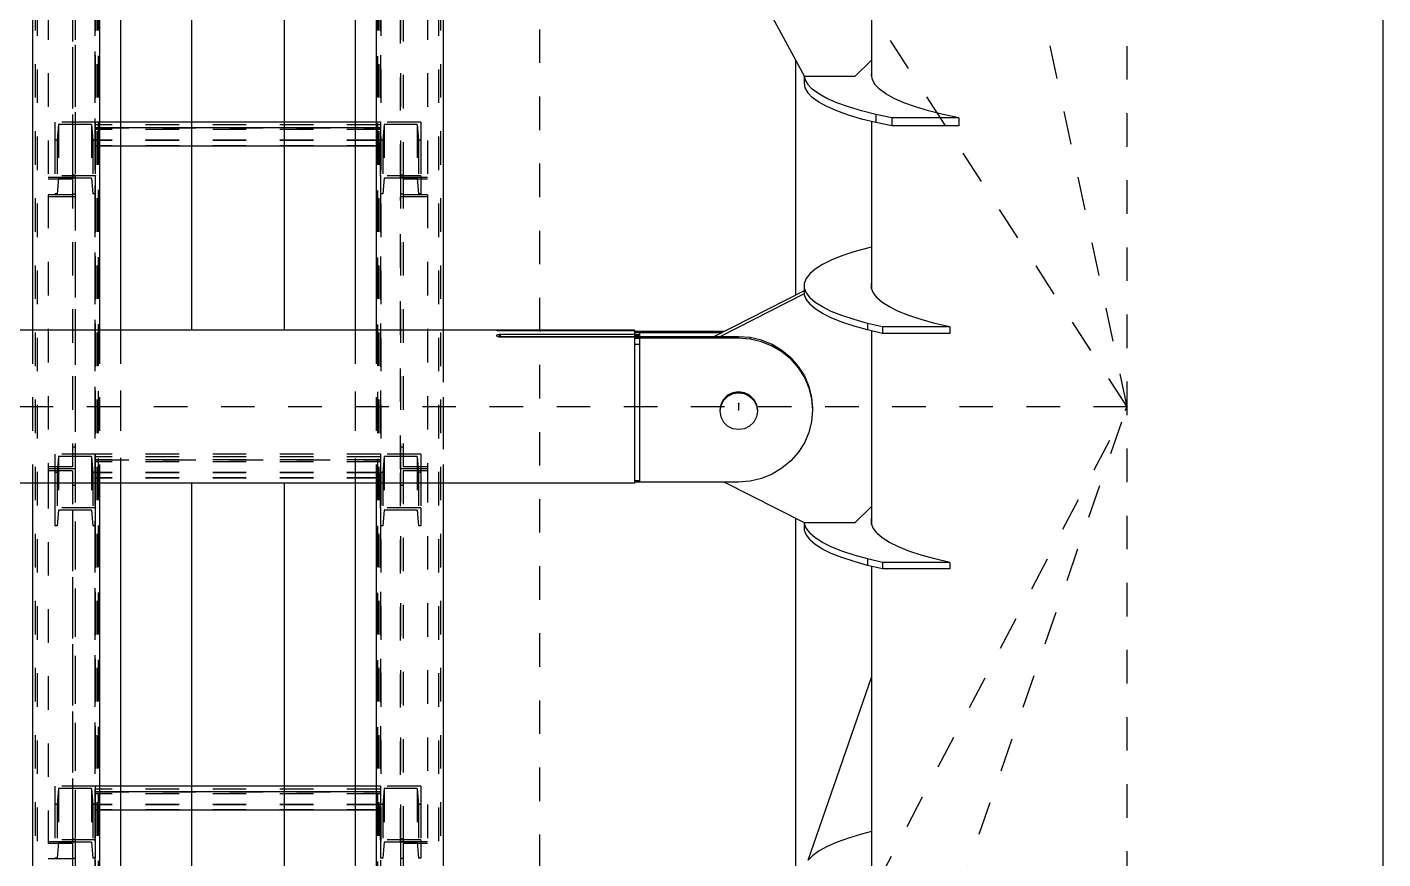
# Model space of a CAD drawing. Header units: millimetres. Extents: x 149919 to 150445, y 136651 to 136866.
# Drawn here: x 150262.235 to 150266.275, y 136675.228 to 136677.707 of the extents above; entities that cross this region are included whole.
import ezdxf

# ---------------------------------------------------------------- set-up
doc = ezdxf.new("R2010")
doc.units = ezdxf.units.MM
doc.header["$LTSCALE"] = 0.25
for name, pattern in [('CENTER', [50.8, 31.75, -6.35, 6.35, -6.35]), ('XKITLINE00', [0]), ('XKITLINE02', [4, 2, -2]), ('XKITLINE03', [6, 3, -1, 1, -1])]:
    doc.linetypes.add(name, pattern=pattern)

# ---------------------------------------------------------------- blocks, each defined once
blk = doc.blocks.new('çatıı')
at = {"color": 8, "linetype": 'CENTER'}
for p, q in [((12370, 2357.78), (12370, 3985.69)), ((12370, 2620.27), (11840, 3440.27)), ((12370, 2620.27), (12195, 3440.27)), ((12195, 1442.74), (12195, 3096.7)), ((11840, 1609.57), (12370, 2620.27)), ((12370, 2620.27), (11840, 2620.27)), ((12195, 2114.92), (12370, 2620.27)), ((12254.2, 2621.28), (12254.2, 2619.27))]:
    blk.add_line(p, q, dxfattribs=at)
at = {"color": 8, "linetype": 'XKITLINE00'}
for p, q in [((12446.2, 3985.69), (12446.2, 2357.78)), ((12091.2, 3009.59), (12091.2, 2643.09)), ((12118.8, 2966.89), (12118.8, 2643.09)), ((12293.8, 2810.08), (12293.8, 2723.54)), ((12242.72, 2776.6), (12273.8, 2718.67)), ((12271.2, 2723.51), (12271.2, 2653.52)), ((12293.8, 2723.54), (12288.8, 2718.67)), ((12293.8, 2723.54), (12293.8, 2718.7)), ((12293.8, 2719.75), (12293.7, 2719.22)), ((12293.7, 2719.22), (12293.97, 2717.77)), ((12273.7, 2718.85), (12273.7, 2716.79)), ((12273.7, 2716.79), (12273.97, 2715.33)), ((12288.8, 2718.67), (12273.8, 2718.67)), ((12273.8, 2718.67), (12273.97, 2717.77)), ((12273.97, 2717.77), (12274.8, 2716.33)), ((12273.97, 2715.33), (12274.8, 2713.89)), ((12274.8, 2716.33), (12276.18, 2714.91)), ((12278.1, 2713.52), (12276.18, 2714.91)), ((12293.97, 2717.77), (12294.8, 2716.33)), ((12294.8, 2716.33), (12296.18, 2714.91)), ((12298.1, 2713.52), (12296.18, 2714.91)), ((12274.8, 2713.89), (12276.18, 2712.47)), ((12278.1, 2711.09), (12276.18, 2712.47)), ((12280.54, 2712.18), (12278.1, 2713.52)), ((12280.54, 2709.74), (12278.1, 2711.09)), ((12283.48, 2710.88), (12280.54, 2712.18)), ((12286.91, 2709.65), (12283.48, 2710.88)), ((12300.54, 2712.18), (12298.1, 2713.52)), ((12303.48, 2710.88), (12300.54, 2712.18)), ((12306.91, 2709.65), (12303.48, 2710.88)), ((12283.48, 2708.44), (12280.54, 2709.74)), ((12286.91, 2707.21), (12283.48, 2708.44)), ((12290.8, 2708.48), (12286.91, 2709.65)), ((12290.8, 2706.04), (12286.91, 2707.21)), ((12295.12, 2707.4), (12290.8, 2708.48)), ((12299.84, 2706.39), (12295.12, 2707.4)), ((12295.12, 2707.4), (12295.12, 2704.96)), ((12310.8, 2708.48), (12306.91, 2709.65)), ((12315.12, 2707.4), (12310.8, 2708.48)), ((12319.84, 2706.39), (12315.12, 2707.4)), ((12295.12, 2704.96), (12290.8, 2706.04)), ((12293.8, 2705.29), (12293.8, 2655.54)), ((12299.84, 2703.96), (12295.12, 2704.96)), ((12319.84, 2706.39), (12299.84, 2706.39)), ((12299.84, 2706.39), (12299.84, 2703.96)), ((12319.84, 2703.96), (12299.84, 2703.96)), ((12319.84, 2706.39), (12319.84, 2703.96)), ((12288.59, 2666.45), (12284.98, 2665.25)), ((12292.65, 2667.57), (12288.59, 2666.45)), ((12293.8, 2667.84), (12292.65, 2667.57)), ((12279.17, 2662.68), (12277.03, 2661.32)), ((12281.83, 2663.99), (12279.17, 2662.68)), ((12284.98, 2665.25), (12281.83, 2663.99)), ((12274.31, 2658.5), (12273.76, 2657.06)), ((12275.4, 2659.92), (12274.31, 2658.5)), ((12277.03, 2661.32), (12275.4, 2659.92)), ((12273.76, 2654.82), (12246.83, 2641.16)), ((12273.76, 2657.06), (12273.76, 2655.62)), ((12273.76, 2655.62), (12274.31, 2654.18)), ((12273.76, 2655.62), (12273.76, 2653.67)), ((12293.8, 2657.15), (12293.76, 2657.06)), ((12293.76, 2657.06), (12293.76, 2655.62)), ((12293.76, 2655.62), (12294.31, 2654.18)), ((12273.76, 2653.93), (12248.59, 2641.16)), ((12273.76, 2653.67), (12274.31, 2652.23)), ((12274.31, 2654.18), (12275.4, 2652.76)), ((12274.31, 2652.23), (12275.4, 2650.81)), ((12277.03, 2651.37), (12275.4, 2652.76)), ((12277.03, 2649.42), (12275.4, 2650.81)), ((12279.18, 2650.01), (12277.03, 2651.37)), ((12294.31, 2654.18), (12295.4, 2652.76)), ((12297.03, 2651.37), (12295.4, 2652.76)), ((12299.18, 2650.01), (12297.03, 2651.37)), ((12279.18, 2648.06), (12277.03, 2649.42)), ((12281.84, 2648.69), (12279.18, 2650.01)), ((12281.84, 2646.74), (12279.18, 2648.06)), ((12284.98, 2647.43), (12281.84, 2648.69)), ((12284.98, 2645.48), (12281.84, 2646.74)), ((12288.6, 2646.24), (12284.98, 2647.43)), ((12292.65, 2645.11), (12288.6, 2646.24)), ((12301.84, 2648.69), (12299.18, 2650.01)), ((12304.98, 2647.43), (12301.84, 2648.69)), ((12308.6, 2646.24), (12304.98, 2647.43)), ((12312.65, 2645.11), (12308.6, 2646.24)), ((12182.19, 2643.09), (12027.8, 2643.09)), ((12182.19, 2643.09), (12182.11, 2643.05)), ((12182.11, 2643.05), (12182.11, 2643.01)), ((12182.19, 2642.97), (12182.11, 2643.01)), ((12182.36, 2643.08), (12182.19, 2643.09)), ((12182.36, 2642.93), (12182.19, 2642.97)), ((12182.6, 2643.08), (12182.36, 2643.08)), ((12182.6, 2642.9), (12182.36, 2642.93)), ((12182.89, 2643.07), (12182.6, 2643.08)), ((12182.89, 2642.88), (12182.6, 2642.9)), ((12182.89, 2643.07), (12182.89, 2642.88)), ((12183.2, 2643.07), (12182.89, 2643.07)), ((12183.2, 2642.88), (12182.89, 2642.88)), ((12183.2, 2643.07), (12183.2, 2642.88)), ((12223.2, 2643.07), (12183.2, 2643.07)), ((12223.2, 2642.88), (12183.2, 2642.88)), ((12223.2, 2643.07), (12223.2, 2642.88)), ((12223.2, 2642.88), (12223.2, 2642.55)), ((12249.91, 2642.72), (12223.2, 2642.72)), ((12223.2, 2642.55), (12223.2, 2641.81)), ((12224.7, 2642.47), (12223.2, 2642.47)), ((12224.7, 2642.3), (12223.2, 2642.3)), ((12224.7, 2642.47), (12224.7, 2642.3)), ((12224.7, 2642.3), (12224.7, 2642.06)), ((12249.03, 2642.28), (12224.7, 2642.28)), ((12288.6, 2644.29), (12284.98, 2645.48)), ((12292.65, 2643.16), (12288.6, 2644.29)), ((12297.12, 2644.07), (12292.65, 2645.11)), ((12292.65, 2645.11), (12292.65, 2643.16)), ((12297.12, 2642.12), (12292.65, 2643.16)), ((12293.8, 2642.9), (12293.8, 2590.58)), ((12317.12, 2644.07), (12297.12, 2644.07)), ((12297.12, 2644.07), (12297.12, 2642.12)), ((12317.12, 2642.12), (12297.12, 2642.12)), ((12317.12, 2644.07), (12312.65, 2645.11)), ((12317.12, 2644.07), (12317.12, 2642.12)), ((12182.19, 2641.61), (12182.11, 2641.52)), ((12182.11, 2641.52), (12182.11, 2641.42)), ((12182.11, 2641.42), (12182.19, 2641.32)), ((12182.36, 2641.69), (12182.19, 2641.61)), ((12182.36, 2641.2), (12182.19, 2641.32)), ((12182.6, 2641.75), (12182.36, 2641.69)), ((12182.6, 2641.1), (12182.36, 2641.2)), ((12182.89, 2641.79), (12182.6, 2641.75)), ((12182.89, 2641.04), (12182.6, 2641.1)), ((12183.2, 2641.81), (12182.89, 2641.79)), ((12182.89, 2641.79), (12182.89, 2641.04)), ((12183.2, 2641.02), (12182.89, 2641.04)), ((12183.2, 2641.81), (12183.2, 2641.16)), ((12223.2, 2641.81), (12183.2, 2641.81)), ((12183.2, 2641.16), (12183.2, 2641.02)), ((12254.2, 2641.16), (12183.2, 2641.16)), ((12223.2, 2641.02), (12183.2, 2641.02)), ((12223.2, 2641.81), (12223.2, 2641.16)), ((12224.7, 2641.76), (12223.2, 2641.76)), ((12223.2, 2641.4), (12223.2, 2641.16)), ((12224.7, 2641.4), (12223.2, 2641.4)), ((12223.2, 2641.02), (12223.2, 2639.46)), ((12254.2, 2640.72), (12223.2, 2640.71)), ((12224.7, 2640.57), (12223.2, 2640.57)), ((12223.2, 2639.46), (12223.2, 2637.01)), ((12224.7, 2638.81), (12223.2, 2638.81)), ((12224.7, 2642.06), (12224.7, 2641.4)), ((12224.7, 2641.4), (12224.7, 2641.16)), ((12224.7, 2640.57), (12224.7, 2638.81)), ((12224.7, 2638.81), (12224.7, 2636.58)), ((12254.2, 2641.16), (12254.2, 2640.72)), ((12257.64, 2640.9), (12254.2, 2641.16)), ((12257.64, 2640.45), (12254.2, 2640.72)), ((12257.64, 2640.9), (12257.64, 2640.45)), ((12260.99, 2640.11), (12257.64, 2640.9)), ((12260.99, 2639.67), (12257.64, 2640.45)), ((12264.18, 2638.82), (12260.99, 2640.11)), ((12264.18, 2638.38), (12260.99, 2639.67)), ((12267.13, 2637.07), (12264.18, 2638.82)), ((12267.13, 2636.62), (12264.18, 2638.38)), ((12223.2, 2637.01), (12223.2, 2634.06)), ((12223.2, 2634.06), (12223.2, 2630.69)), ((12224.7, 2636.58), (12224.7, 2633.93)), ((12269.75, 2634.88), (12267.13, 2637.07)), ((12269.75, 2634.43), (12267.13, 2636.62)), ((12269.75, 2634.88), (12271.99, 2632.32)), ((12269.75, 2634.43), (12271.99, 2631.88)), ((12223.2, 2630.69), (12223.2, 2627)), ((12224.7, 2633.93), (12224.7, 2630.93)), ((12224.7, 2630.93), (12224.7, 2627.65)), ((12271.99, 2632.32), (12273.8, 2629.45)), ((12271.99, 2631.88), (12273.8, 2629.01)), ((12223.2, 2627), (12223.2, 2623.1)), ((12224.7, 2627.65), (12224.7, 2624.19)), ((12273.8, 2629.45), (12275.12, 2626.34)), ((12273.8, 2629.01), (12275.12, 2625.9)), ((12275.12, 2626.34), (12275.92, 2623.07)), ((12223.2, 2623.1), (12223.2, 2619.12)), ((12224.7, 2624.19), (12224.7, 2620.62)), ((12249.67, 2622.48), (12248.87, 2620.96)), ((12249.67, 2622.3), (12248.87, 2620.78)), ((12249.67, 2622.3), (12248.87, 2620.78)), ((12249.67, 2622.12), (12248.87, 2620.6)), ((12250.9, 2623.69), (12249.67, 2622.48)), ((12250.9, 2623.51), (12249.67, 2622.3)), ((12250.9, 2623.51), (12249.67, 2622.3)), ((12250.9, 2623.33), (12249.67, 2622.12)), ((12252.47, 2624.46), (12250.9, 2623.69)), ((12252.47, 2624.28), (12250.9, 2623.51)), ((12252.47, 2624.28), (12250.9, 2623.51)), ((12252.47, 2624.1), (12250.9, 2623.33)), ((12254.2, 2624.73), (12252.47, 2624.46)), ((12254.2, 2624.55), (12252.47, 2624.28)), ((12254.2, 2624.55), (12252.47, 2624.28)), ((12254.2, 2624.37), (12252.47, 2624.1)), ((12254.2, 2624.73), (12254.2, 2624.55)), ((12255.93, 2624.46), (12254.2, 2624.73)), ((12255.93, 2624.28), (12254.2, 2624.55)), ((12255.93, 2624.28), (12254.2, 2624.55)), ((12254.2, 2624.55), (12254.2, 2624.37)), ((12255.93, 2624.1), (12254.2, 2624.37)), ((12257.49, 2623.69), (12255.93, 2624.46)), ((12257.49, 2623.51), (12255.93, 2624.28)), ((12257.49, 2623.51), (12255.93, 2624.28)), ((12257.49, 2623.33), (12255.93, 2624.1)), ((12258.73, 2622.48), (12257.49, 2623.69)), ((12258.73, 2622.3), (12257.49, 2623.51)), ((12258.73, 2622.3), (12257.49, 2623.51)), ((12258.73, 2622.12), (12257.49, 2623.33)), ((12258.73, 2622.48), (12259.52, 2620.96)), ((12258.73, 2622.3), (12259.52, 2620.78)), ((12258.73, 2622.3), (12259.52, 2620.78)), ((12258.73, 2622.12), (12259.52, 2620.6)), ((12275.12, 2625.9), (12275.92, 2622.62)), ((12275.92, 2623.07), (12276.2, 2619.72)), ((12275.92, 2622.62), (12276.2, 2619.27)), ((12223.2, 2619.12), (12223.2, 2615.18)), ((12224.7, 2620.62), (12224.7, 2617.05)), ((12248.87, 2620.96), (12248.6, 2619.27)), ((12248.87, 2620.78), (12248.6, 2619.09)), ((12248.87, 2620.78), (12248.6, 2619.09)), ((12248.87, 2620.6), (12248.6, 2618.91)), ((12248.6, 2619.27), (12248.6, 2619.09)), ((12248.6, 2619.09), (12248.6, 2618.91)), ((12248.6, 2618.91), (12248.87, 2617.23)), ((12259.52, 2620.96), (12259.8, 2619.27)), ((12259.52, 2620.78), (12259.8, 2619.09)), ((12259.52, 2620.78), (12259.8, 2619.09)), ((12259.52, 2620.6), (12259.8, 2618.91)), ((12259.8, 2618.91), (12259.52, 2617.23)), ((12259.8, 2619.27), (12259.8, 2619.09)), ((12259.8, 2619.09), (12259.8, 2618.91)), ((12276.2, 2619.27), (12275.92, 2615.91)), ((12276.2, 2619.72), (12276.2, 2619.27)), ((12223.2, 2615.18), (12223.2, 2611.38)), ((12224.7, 2617.05), (12224.7, 2613.56)), ((12248.87, 2617.23), (12249.67, 2615.7)), ((12250.9, 2614.5), (12249.67, 2615.7)), ((12252.47, 2613.72), (12250.9, 2614.5)), ((12257.49, 2614.5), (12255.93, 2613.72)), ((12258.73, 2615.7), (12257.49, 2614.5)), ((12259.52, 2617.23), (12258.73, 2615.7)), ((12275.92, 2615.91), (12275.12, 2612.64)), ((12223.2, 2611.38), (12223.2, 2607.86)), ((12224.7, 2613.56), (12224.7, 2610.24)), ((12224.7, 2610.24), (12224.7, 2607.18)), ((12254.2, 2613.45), (12252.47, 2613.72)), ((12255.93, 2613.72), (12254.2, 2613.45)), ((12275.12, 2612.64), (12273.8, 2609.53)), ((12223.2, 2607.86), (12223.2, 2604.72)), ((12224.7, 2607.18), (12224.7, 2604.45)), ((12271.99, 2606.66), (12269.75, 2604.11)), ((12273.8, 2609.53), (12271.99, 2606.66)), ((12223.2, 2604.72), (12223.2, 2602.05)), ((12223.2, 2602.05), (12223.2, 2599.93)), ((12224.7, 2604.45), (12224.7, 2602.13)), ((12224.7, 2602.13), (12224.7, 2600.28)), ((12267.13, 2601.92), (12264.18, 2600.16)), ((12269.75, 2604.11), (12267.13, 2601.92)), ((12223.2, 2599.93), (12223.2, 2598.43)), ((12223.2, 2598.43), (12223.2, 2597.6)), ((12224.7, 2598.15), (12223.2, 2598.15)), ((12224.7, 2597.93), (12223.2, 2597.93)), ((12254.2, 2597.82), (12223.2, 2597.82)), ((12224.7, 2600.28), (12224.7, 2598.94)), ((12224.7, 2598.94), (12224.7, 2598.15)), ((12224.7, 2598.15), (12224.7, 2597.93)), ((12273.8, 2585.71), (12249.91, 2597.82)), ((12257.64, 2598.09), (12254.2, 2597.82)), ((12260.99, 2598.87), (12257.64, 2598.09)), ((12264.18, 2600.16), (12260.99, 2598.87)), ((12182.19, 2597.45), (12027.8, 2597.45)), ((12091.2, 2597.45), (12091.2, 2137.77)), ((12118.8, 2597.45), (12118.8, 2190.41)), ((12182.36, 2597.46), (12182.19, 2597.45)), ((12182.6, 2597.47), (12182.36, 2597.46)), ((12182.89, 2597.47), (12182.6, 2597.47)), ((12183.2, 2597.48), (12182.89, 2597.47)), ((12223.2, 2597.48), (12183.2, 2597.48)), ((12223.2, 2597.6), (12223.2, 2597.48)), ((12293.8, 2590.58), (12288.8, 2585.71)), ((12293.8, 2590.58), (12293.8, 2585.35)), ((12271.2, 2587.03), (12271.2, 2475.89)), ((12273.76, 2585.73), (12273.76, 2585.43)), ((12288.8, 2585.71), (12273.8, 2585.71)), ((12293.8, 2586.96), (12293.76, 2586.88)), ((12293.76, 2586.88), (12293.76, 2585.44)), ((12273.76, 2585.43), (12273.76, 2583.49)), ((12273.76, 2585.43), (12274.31, 2584)), ((12273.76, 2583.49), (12274.31, 2582.05)), ((12274.31, 2584), (12275.4, 2582.58)), ((12274.31, 2582.05), (12275.4, 2580.63)), ((12277.03, 2581.18), (12275.4, 2582.58)), ((12293.76, 2585.44), (12294.31, 2584)), ((12294.31, 2584), (12295.4, 2582.58)), ((12297.03, 2581.18), (12295.4, 2582.58)), ((12277.03, 2579.23), (12275.4, 2580.63)), ((12279.18, 2579.82), (12277.03, 2581.18)), ((12279.18, 2577.87), (12277.03, 2579.23)), ((12281.84, 2578.51), (12279.18, 2579.82)), ((12281.84, 2576.56), (12279.18, 2577.87)), ((12284.98, 2577.25), (12281.84, 2578.51)), ((12299.18, 2579.82), (12297.03, 2581.18)), ((12301.84, 2578.51), (12299.18, 2579.82)), ((12304.98, 2577.25), (12301.84, 2578.51)), ((12284.98, 2575.3), (12281.84, 2576.56)), ((12288.6, 2576.05), (12284.98, 2577.25)), ((12288.6, 2574.1), (12284.98, 2575.3)), ((12292.65, 2574.93), (12288.6, 2576.05)), ((12292.65, 2572.98), (12288.6, 2574.1)), ((12292.65, 2574.93), (12292.65, 2572.98)), ((12297.12, 2573.89), (12292.65, 2574.93)), ((12297.12, 2573.89), (12297.12, 2571.94)), ((12317.12, 2573.89), (12297.12, 2573.89)), ((12308.6, 2576.05), (12304.98, 2577.25)), ((12312.65, 2574.93), (12308.6, 2576.05)), ((12317.12, 2573.89), (12312.65, 2574.93)), ((12317.12, 2573.89), (12317.12, 2571.94)), ((12297.12, 2571.94), (12292.65, 2572.98)), ((12293.8, 2572.71), (12293.8, 2481.23)), ((12317.12, 2571.94), (12297.12, 2571.94)), ((12293.8, 2539.79), (12274.85, 2485.07)), ((12290.79, 2492.88), (12286.96, 2491.73)), ((12293.8, 2493.64), (12290.79, 2492.88)), ((12280.65, 2489.24), (12278.23, 2487.92)), ((12283.57, 2490.52), (12280.65, 2489.24)), ((12286.96, 2491.73), (12283.57, 2490.52)), ((12276.3, 2486.56), (12274.9, 2485.16)), ((12278.23, 2487.92), (12276.3, 2486.56))]:
    blk.add_line(p, q, dxfattribs=at)
at = {"color": 116, "linetype": 'XKITLINE02', "true_color": 0x136734}
for p, q in [((12062.5, 3025.09), (12062.5, 1776.2)), ((12062.5, 3022.24), (12062.5, 1792.91)), ((12063.35, 3024.89), (12063.35, 1776.01)), ((12063.35, 3022.43), (12063.35, 1773.55)), ((12070, 3025.09), (12070, 1776.08)), ((12140, 3024.82), (12140, 1776.08)), ((12146.65, 3024.77), (12146.65, 1776.01)), ((12146.65, 3022.43), (12146.65, 1773.55)), ((12147.5, 3025.09), (12147.5, 1776.2)), ((12147.5, 3022.24), (12147.5, 1792.91)), ((12044.65, 3002.41), (12044.65, 1798.89)), ((12062.95, 3002.41), (12062.95, 1798.89)), ((12147.05, 3002.41), (12147.05, 1798.89)), ((12165.35, 3002.41), (12165.35, 1798.89)), ((12045.18, 3000.84), (12045.18, 1797.94)), ((12062.42, 3000.84), (12062.42, 1797.94)), ((12147.58, 3000.84), (12147.58, 1797.94)), ((12164.82, 3000.84), (12164.82, 1797.94)), ((12166.2, 2977.62), (12166.2, 1797.82)), ((12048.5, 2799.67), (12048.5, 2688.06)), ((12056.5, 2799.67), (12056.5, 2683.6)), ((12153.5, 2799.67), (12153.5, 2683.6)), ((12161.5, 2799.67), (12161.5, 2688.06)), ((12055.7, 2799.18), (12055.7, 2683.6)), ((12154.3, 2799.18), (12154.3, 2683.6)), ((12056.5, 2788.12), (12056.5, 2688.56)), ((12055.7, 2787.43), (12055.7, 2683.6)), ((12050.5, 2705.13), (12050.5, 2699.69)), ((12062.5, 2705.13), (12050.5, 2705.13)), ((12050.5, 2705.13), (12050.5, 2688.56)), ((12051.56, 2704.44), (12051.18, 2699.69)), ((12061.43, 2704.44), (12051.56, 2704.44)), ((12051.56, 2704.44), (12051.56, 2688.45)), ((12061.43, 2704.44), (12061.82, 2699.69)), ((12061.43, 2704.44), (12061.43, 2688.45)), ((12062.5, 2705.13), (12062.5, 2699.69)), ((12062.5, 2705.13), (12062.5, 2689.15)), ((12062.5, 2705.13), (12062.5, 2697.97)), ((12070, 2705.13), (12062.5, 2705.13)), ((12147.5, 2704.29), (12062.5, 2704.29)), ((12070, 2703.42), (12062.5, 2703.42)), ((12147.5, 2702.88), (12062.5, 2702.88)), ((12147.5, 2705.13), (12140, 2705.13)), ((12147.5, 2703.42), (12140, 2703.42)), ((12147.5, 2705.13), (12147.5, 2689.15)), ((12147.5, 2705.13), (12147.5, 2699.69)), ((12159.5, 2705.13), (12147.5, 2705.13)), ((12147.5, 2705.13), (12147.5, 2697.97)), ((12148.56, 2704.44), (12148.18, 2699.69)), ((12148.56, 2704.44), (12148.56, 2688.45)), ((12158.43, 2704.44), (12148.56, 2704.44)), ((12158.43, 2704.44), (12158.43, 2688.45)), ((12158.43, 2704.44), (12158.82, 2699.69)), ((12159.5, 2705.13), (12159.5, 2689.15)), ((12159.5, 2705.13), (12159.5, 2699.69)), ((12051.18, 2699.69), (12050.5, 2699.69)), ((12050.5, 2699.69), (12050.5, 2683.7)), ((12051.18, 2699.69), (12051.18, 2683.7)), ((12062.5, 2699.69), (12061.82, 2699.69)), ((12061.82, 2699.69), (12061.82, 2683.7)), ((12062.5, 2699.69), (12062.5, 2683.7)), ((12147.5, 2699.69), (12062.5, 2699.69)), ((12147.5, 2699.59), (12062.5, 2699.59)), ((12147.5, 2699.69), (12147.5, 2683.7)), ((12148.18, 2699.69), (12147.5, 2699.69)), ((12148.18, 2699.69), (12148.18, 2683.7)), ((12158.82, 2699.69), (12158.82, 2683.7)), ((12159.5, 2699.69), (12158.82, 2699.69)), ((12159.5, 2699.69), (12159.5, 2683.7)), ((12147.5, 2698.07), (12062.5, 2698.07)), ((12070, 2697.97), (12062.5, 2697.97)), ((12147.5, 2697.97), (12140, 2697.97)), ((12056.5, 2688.56), (12048.5, 2688.56)), ((12055.7, 2688.06), (12048.5, 2688.06)), ((12062.5, 2689.15), (12050.5, 2689.15)), ((12051.56, 2688.45), (12051.18, 2683.7)), ((12061.43, 2688.45), (12051.56, 2688.45)), ((12056.5, 2689.35), (12055.7, 2689.35)), ((12055.7, 2689.35), (12055.7, 2683.46)), ((12055.7, 2689.35), (12055.7, 2602.37)), ((12056.5, 2689.35), (12056.5, 2682.8)), ((12056.5, 2689.35), (12056.5, 2601.72)), ((12061.43, 2688.45), (12061.82, 2683.7)), ((12062.5, 2689.15), (12062.5, 2683.7)), ((12147.5, 2689.15), (12147.5, 2683.7)), ((12159.5, 2689.15), (12147.5, 2689.15)), ((12148.56, 2688.45), (12148.18, 2683.7)), ((12158.43, 2688.45), (12148.56, 2688.45)), ((12153.5, 2689.35), (12153.5, 2601.72)), ((12154.3, 2689.35), (12153.5, 2689.35)), ((12161.5, 2688.56), (12153.5, 2688.56)), ((12154.3, 2689.35), (12154.3, 2602.37)), ((12161.5, 2688.06), (12154.3, 2688.06)), ((12158.43, 2688.45), (12158.82, 2683.7)), ((12159.5, 2689.15), (12159.5, 2683.7)), ((12055.7, 2683.46), (12048.5, 2683.46)), ((12048.5, 2683.46), (12048.5, 2682.8)), ((12048.5, 2683.46), (12048.5, 2601.72)), ((12056.5, 2682.8), (12048.5, 2682.8)), ((12051.18, 2683.7), (12050.5, 2683.7)), ((12056.5, 2683.6), (12055.7, 2683.6)), ((12062.5, 2683.7), (12061.82, 2683.7)), ((12148.18, 2683.7), (12147.5, 2683.7)), ((12154.3, 2683.6), (12153.5, 2683.6)), ((12161.5, 2682.8), (12153.5, 2682.8)), ((12161.5, 2683.46), (12154.3, 2683.46)), ((12159.5, 2683.7), (12158.82, 2683.7)), ((12161.5, 2683.46), (12161.5, 2601.72)), ((12043.8, 2643.09), (12043.8, 2597.45)), ((12063.8, 2643.09), (12063.8, 2085.53)), ((12063.8, 2643.09), (12063.8, 2597.45)), ((12070, 2643.09), (12070, 2597.45)), ((12140, 2643.09), (12140, 2597.45)), ((12146.2, 2643.09), (12146.2, 2597.45)), ((12166.2, 2643.09), (12166.2, 2597.45)), ((12050.5, 2606.15), (12050.5, 2599.93)), ((12062.5, 2606.15), (12050.5, 2606.15)), ((12056.5, 2608.27), (12055.7, 2608.27)), ((12062.5, 2606.15), (12062.5, 2599)), ((12147.5, 2606.15), (12062.5, 2606.15)), ((12062.5, 2606.15), (12062.5, 2599.93)), ((12147.5, 2606.15), (12147.5, 2599)), ((12147.5, 2606.15), (12147.5, 2590.17)), ((12147.5, 2606.15), (12147.5, 2600.71)), ((12159.5, 2606.15), (12147.5, 2606.15)), ((12153.5, 2608.27), (12153.5, 2601.72)), ((12154.3, 2608.27), (12153.5, 2608.27)), ((12154.3, 2608.27), (12154.3, 2602.37)), ((12159.5, 2606.15), (12159.5, 2590.17)), ((12159.5, 2606.15), (12159.5, 2600.71)), ((12055.7, 2602.37), (12048.5, 2602.37)), ((12048.5, 2601.72), (12048.5, 2599.93)), ((12056.5, 2601.72), (12048.5, 2601.72)), ((12056.5, 2601.72), (12048.5, 2601.72)), ((12050.5, 2604.26), (12050.5, 2590.17)), ((12051.56, 2605.46), (12051.18, 2600.71)), ((12061.43, 2605.46), (12051.56, 2605.46)), ((12051.56, 2605.46), (12051.56, 2589.48)), ((12056.5, 2601.72), (12056.5, 2485.64)), ((12061.43, 2605.46), (12061.82, 2600.71)), ((12061.43, 2605.46), (12061.43, 2589.48)), ((12147.5, 2605.31), (12062.5, 2605.31)), ((12147.5, 2604.44), (12062.5, 2604.44)), ((12062.5, 2604.26), (12062.5, 2590.17)), ((12147.5, 2603.9), (12062.5, 2603.9)), ((12148.56, 2605.46), (12148.18, 2600.71)), ((12148.56, 2605.46), (12148.56, 2589.48)), ((12158.43, 2605.46), (12148.56, 2605.46)), ((12153.5, 2601.72), (12153.5, 2485.64)), ((12161.5, 2601.72), (12153.5, 2601.72)), ((12161.5, 2601.72), (12153.5, 2601.72)), ((12161.5, 2602.37), (12154.3, 2602.37)), ((12158.43, 2605.46), (12158.43, 2589.48)), ((12158.43, 2605.46), (12158.82, 2600.71)), ((12161.5, 2602.37), (12161.5, 2601.72)), ((12161.5, 2601.72), (12161.5, 2490.11)), ((12055.7, 2601.22), (12048.5, 2601.22)), ((12048.5, 2599.93), (12048.5, 2490.11)), ((12051.18, 2600.71), (12050.5, 2600.71)), ((12050.5, 2599.93), (12050.5, 2584.73)), ((12051.18, 2600.71), (12051.18, 2584.73)), ((12055.7, 2601.22), (12055.7, 2485.64)), ((12062.5, 2600.71), (12061.82, 2600.71)), ((12061.82, 2600.71), (12061.82, 2584.73)), ((12147.5, 2600.71), (12062.5, 2600.71)), ((12147.5, 2600.61), (12062.5, 2600.61)), ((12062.5, 2599.93), (12062.5, 2584.73)), ((12147.5, 2599.09), (12062.5, 2599.09)), ((12147.5, 2599), (12062.5, 2599)), ((12147.5, 2600.71), (12147.5, 2584.73)), ((12148.18, 2600.71), (12147.5, 2600.71)), ((12148.18, 2600.71), (12148.18, 2584.73)), ((12154.3, 2601.22), (12154.3, 2485.64)), ((12161.5, 2601.22), (12154.3, 2601.22)), ((12158.82, 2600.71), (12158.82, 2584.73)), ((12159.5, 2600.71), (12158.82, 2600.71)), ((12159.5, 2600.71), (12159.5, 2584.73)), ((12056.5, 2596.76), (12055.7, 2596.76)), ((12154.3, 2596.76), (12153.5, 2596.76)), ((12050.5, 2590.17), (12050.5, 2584.73)), ((12062.5, 2590.17), (12050.5, 2590.17)), ((12062.5, 2590.17), (12062.5, 2584.73)), ((12147.5, 2590.17), (12147.5, 2584.73)), ((12159.5, 2590.17), (12147.5, 2590.17)), ((12159.5, 2590.17), (12159.5, 2584.73)), ((12051.56, 2589.48), (12051.18, 2584.73)), ((12061.43, 2589.48), (12051.56, 2589.48)), ((12055.7, 2589.48), (12055.7, 2485.64)), ((12061.43, 2589.48), (12061.82, 2584.73)), ((12148.56, 2589.48), (12148.18, 2584.73)), ((12158.43, 2589.48), (12148.56, 2589.48)), ((12158.43, 2589.48), (12158.82, 2584.73)), ((12051.18, 2584.73), (12050.5, 2584.73)), ((12062.5, 2584.73), (12061.82, 2584.73)), ((12148.18, 2584.73), (12147.5, 2584.73)), ((12159.5, 2584.73), (12158.82, 2584.73)), ((12050.5, 2507.18), (12050.5, 2501.73)), ((12062.5, 2507.18), (12050.5, 2507.18)), ((12050.5, 2507.18), (12050.5, 2490.6)), ((12051.56, 2506.48), (12051.18, 2501.73)), ((12061.43, 2506.48), (12051.56, 2506.48)), ((12051.56, 2506.48), (12051.56, 2490.5)), ((12061.43, 2506.48), (12061.82, 2501.73)), ((12061.43, 2506.48), (12061.43, 2490.5)), ((12062.5, 2507.18), (12062.5, 2500.02)), ((12070, 2507.18), (12062.5, 2507.18)), ((12062.5, 2507.18), (12062.5, 2501.73)), ((12062.5, 2507.18), (12062.5, 2491.19)), ((12147.5, 2506.33), (12062.5, 2506.33)), ((12070, 2505.46), (12062.5, 2505.46)), ((12147.5, 2504.92), (12062.5, 2504.92)), ((12147.5, 2507.18), (12140, 2507.18)), ((12147.5, 2505.46), (12140, 2505.46)), ((12147.5, 2507.18), (12147.5, 2500.02)), ((12147.5, 2507.18), (12147.5, 2491.19)), ((12147.5, 2507.18), (12147.5, 2501.73)), ((12159.5, 2507.18), (12147.5, 2507.18)), ((12148.56, 2506.48), (12148.18, 2501.73)), ((12148.56, 2506.48), (12148.56, 2490.5)), ((12158.43, 2506.48), (12148.56, 2506.48)), ((12158.43, 2506.48), (12158.43, 2490.5)), ((12158.43, 2506.48), (12158.82, 2501.73)), ((12159.5, 2507.18), (12159.5, 2491.19)), ((12159.5, 2507.18), (12159.5, 2501.73)), ((12051.18, 2501.73), (12050.5, 2501.73)), ((12050.5, 2501.73), (12050.5, 2485.75)), ((12051.18, 2501.73), (12051.18, 2485.75)), ((12062.5, 2501.73), (12061.82, 2501.73)), ((12061.82, 2501.73), (12061.82, 2485.75)), ((12147.5, 2501.73), (12062.5, 2501.73)), ((12062.5, 2501.73), (12062.5, 2485.75)), ((12147.5, 2501.64), (12062.5, 2501.64)), ((12147.5, 2501.73), (12147.5, 2485.75)), ((12148.18, 2501.73), (12147.5, 2501.73)), ((12148.18, 2501.73), (12148.18, 2485.75)), ((12158.82, 2501.73), (12158.82, 2485.75)), ((12159.5, 2501.73), (12158.82, 2501.73)), ((12159.5, 2501.73), (12159.5, 2485.75)), ((12147.5, 2500.12), (12062.5, 2500.12)), ((12070, 2500.02), (12062.5, 2500.02)), ((12147.5, 2500.02), (12140, 2500.02)), ((12056.5, 2490.6), (12048.5, 2490.6)), ((12055.7, 2490.11), (12048.5, 2490.11)), ((12062.5, 2491.19), (12050.5, 2491.19)), ((12051.56, 2490.5), (12051.18, 2485.75)), ((12061.43, 2490.5), (12051.56, 2490.5)), ((12056.5, 2491.4), (12055.7, 2491.4)), ((12055.7, 2491.4), (12055.7, 2485.5)), ((12055.7, 2491.4), (12055.7, 2404.42)), ((12056.5, 2491.4), (12056.5, 2484.85)), ((12056.5, 2491.4), (12056.5, 2403.77)), ((12061.43, 2490.5), (12061.82, 2485.75)), ((12062.5, 2491.19), (12062.5, 2485.75)), ((12147.5, 2491.19), (12147.5, 2485.75)), ((12159.5, 2491.19), (12147.5, 2491.19)), ((12148.56, 2490.5), (12148.18, 2485.75)), ((12158.43, 2490.5), (12148.56, 2490.5)), ((12153.5, 2491.4), (12153.5, 2403.77)), ((12154.3, 2491.4), (12153.5, 2491.4)), ((12161.5, 2490.6), (12153.5, 2490.6)), ((12154.3, 2491.4), (12154.3, 2404.42)), ((12161.5, 2490.11), (12154.3, 2490.11)), ((12158.43, 2490.5), (12158.82, 2485.75)), ((12159.5, 2491.19), (12159.5, 2485.75)), ((12055.7, 2485.5), (12048.5, 2485.5)), ((12051.18, 2485.75), (12050.5, 2485.75)), ((12056.5, 2485.64), (12055.7, 2485.64)), ((12062.5, 2485.75), (12061.82, 2485.75)), ((12148.18, 2485.75), (12147.5, 2485.75)), ((12154.3, 2485.64), (12153.5, 2485.64)), ((12159.5, 2485.75), (12158.82, 2485.75))]:
    blk.add_line(p, q, dxfattribs=at)
at = {"color": 1, "linetype": 'XKITLINE03'}
for p, q in [((12062.5, 1776.2), (12062.5, 3025.09)), ((12147.5, 3025.09), (12147.5, 1776.2)), ((12056.5, 2986.08), (12056.5, 1798.36)), ((12056.5, 2799.67), (12056.5, 2688.56)), ((12153.5, 2688.56), (12153.5, 2799.67)), ((12062.5, 2705.13), (12062.5, 2689.15)), ((12062.5, 2703.42), (12147.5, 2703.42)), ((12147.5, 2689.15), (12147.5, 2705.13)), ((12056.5, 2682.8), (12056.5, 2601.72)), ((12153.5, 2601.72), (12153.5, 2682.8)), ((12062.5, 2606.15), (12062.5, 2590.17)), ((12147.5, 2590.17), (12147.5, 2606.15)), ((12056.5, 2601.72), (12056.5, 2490.6)), ((12062.5, 2604.44), (12147.5, 2604.44)), ((12153.5, 2490.6), (12153.5, 2601.72)), ((12062.5, 2507.18), (12062.5, 2491.19)), ((12062.5, 2505.46), (12147.5, 2505.46)), ((12147.5, 2491.19), (12147.5, 2507.18))]:
    blk.add_line(p, q, dxfattribs=at)
at = {"color": 7, "linetype": 'XKITLINE00'}
for p, q in [((12070, 3020.38), (12070, 2643.09)), ((12043.8, 3000.64), (12043.8, 2643.09)), ((12063.8, 3000.64), (12063.8, 2643.09)), ((12140, 2934.08), (12140, 2643.09)), ((12146.2, 2924.49), (12146.2, 2643.09)), ((12166.2, 2893.55), (12166.2, 2643.09)), ((12140, 2705.13), (12070, 2705.13)), ((12140, 2703.42), (12070, 2703.42)), ((12140, 2697.97), (12070, 2697.97)), ((12043.8, 2597.45), (12043.8, 2047.39)), ((12063.8, 2597.45), (12063.8, 2085.53)), ((12070, 2597.45), (12070, 2097.35)), ((12140, 2597.45), (12140, 2230.84)), ((12146.2, 2597.45), (12146.2, 2242.66)), ((12166.2, 2597.45), (12166.2, 2280.8)), ((12140, 2507.18), (12070, 2507.18)), ((12140, 2505.46), (12070, 2505.46)), ((12140, 2500.02), (12070, 2500.02))]:
    blk.add_line(p, q, dxfattribs=at)
at = {"color": 1, "linetype": 'XKITLINE00'}
for centre in [(12062.5, 2705.13), (12062.5, 2703.42), (12147.5, 2705.13), (12147.5, 2703.42), (12056.5, 2688.56), (12062.5, 2689.15), (12147.5, 2689.15), (12153.5, 2688.56), (12056.5, 2682.8), (12153.5, 2682.8), (12062.5, 2606.15), (12147.5, 2606.15), (12056.5, 2601.72), (12056.5, 2601.72), (12062.5, 2604.44), (12147.5, 2604.44), (12153.5, 2601.72), (12153.5, 2601.72), (12062.5, 2590.17), (12147.5, 2590.17), (12062.5, 2507.18), (12062.5, 2505.46), (12147.5, 2507.18), (12147.5, 2505.46), (12056.5, 2490.6), (12062.5, 2491.19), (12147.5, 2491.19), (12153.5, 2490.6)]:
    blk.add_circle(centre, 0.05, dxfattribs=at)
at = {"color": 8, "linetype": 'XKITLINE00'}
for centre in [(12254.2, 2621.28), (12254.2, 2619.27), (12370, 2620.27), (12370, 2620.27), (12370, 2620.27), (12370, 2620.27), (12370, 2620.27)]:
    blk.add_circle(centre, 0.05, dxfattribs=at)

msp = doc.modelspace()

# ---------------------------------------------------------------- block references
at = {"xscale": 0.009999943142843078, "yscale": 0.009999943142843078, "zscale": 0.009999943142843078}
msp.add_blockref('çatıı', (150141.8141, 136650.3731), dxfattribs=at)

doc.saveas('drawing.dxf')
